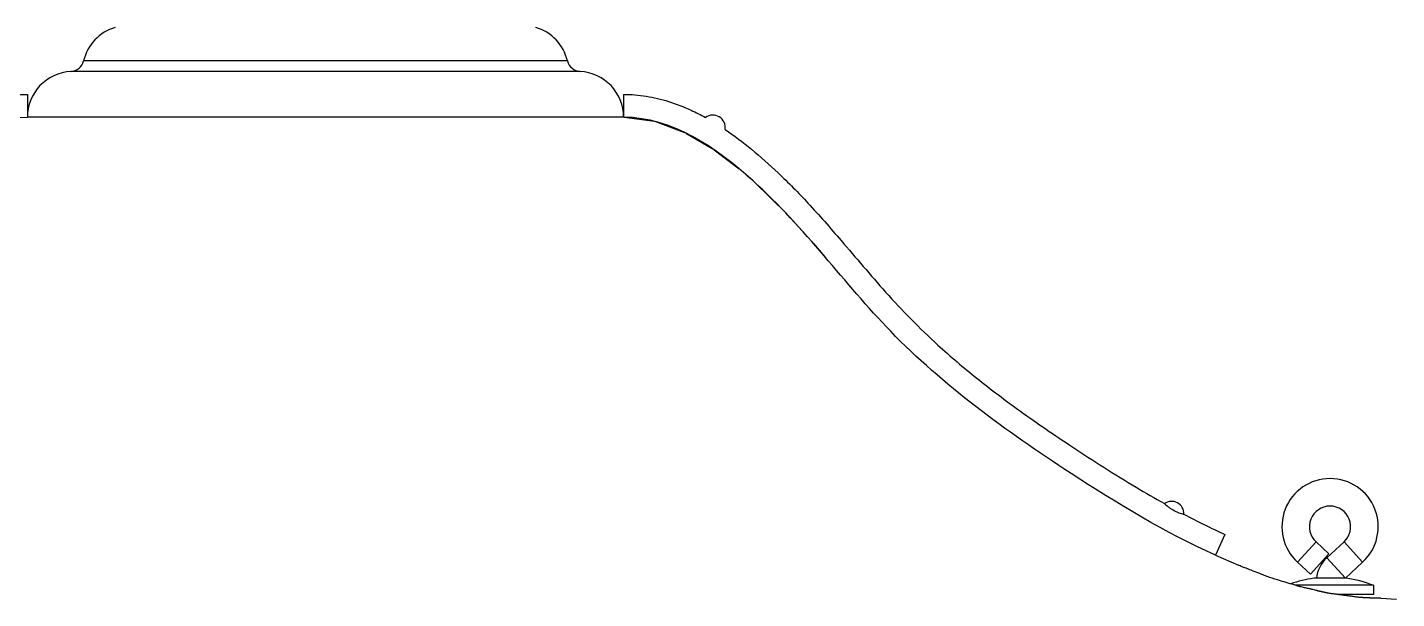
# Model space of a CAD drawing. Header units: millimetres. Extents: x 0 to 13338, y 0 to 11580.
# Drawn here: x 12715.1 to 13013.6, y 4816.2 to 4940.7 of the extents above; entities that cross this region are included whole.
import ezdxf

# ---------------------------------------------------------------- set-up
doc = ezdxf.new("R2010")
doc.units = ezdxf.units.MM
doc.layers.add('dwgmodels.com', color=250, linetype='Continuous')

# ---------------------------------------------------------------- blocks, each defined once
blk = doc.blocks.new('Public Light 11_side_dwgmodels.com')
at = {"color": 0}
for p, q in [((569.35, 4222.63), (463.88, 4222.63)), ((569.35, 4222.63), (463.88, 4222.63)), ((572.12, 4220.32), (461.11, 4220.32)), ((572.12, 4220.32), (461.11, 4220.32)), ((451.61, 4215.32), (451.61, 4210.32)), ((451.61, 4215.32), (451.61, 4210.32)), ((581.61, 4215.32), (581.61, 4210.32)), ((581.61, 4215.32), (581.61, 4210.32)), ((581.61, 4210.33), (451.61, 4210.33)), ((581.61, 4210.33), (451.61, 4210.33)), ((581.72, 4210.32), (588.34, 4209.45)), ((588.57, 4209.39), (594.86, 4207.03)), ((595.13, 4206.9), (601.03, 4203.45)), ((601.36, 4203.22), (606.82, 4199.07)), ((607.51, 4198.49), (609.29, 4196.94)), ((609.99, 4196.31), (617.22, 4189.18)), ((617.8, 4188.57), (621.68, 4184.29)), ((623, 4182.79), (625.49, 4179.91)), ((712.68, 4119.42), (710.61, 4114.86)), ((712.68, 4119.42), (710.61, 4114.86)), ((728.51, 4113.36), (732.57, 4117.78)), ((728.51, 4113.36), (732.57, 4117.78)), ((732.57, 4117.78), (735.37, 4115.2)), ((734.88, 4114.31), (738.66, 4117.78)), ((742.71, 4113.36), (738.66, 4117.78)), ((742.71, 4113.36), (738.66, 4117.78)), ((710.63, 4114.89), (715.62, 4112.74)), ((728.51, 4113.36), (731.31, 4110.78)), ((731.31, 4110.78), (735.37, 4115.2)), ((731.31, 4110.78), (735.37, 4115.2)), ((738.94, 4109.89), (734.88, 4114.31)), ((738.94, 4109.89), (734.88, 4114.31)), ((738.94, 4109.89), (742.71, 4113.36)), ((745.11, 4108.33), (728, 4108.33)), ((745.11, 4108.33), (728, 4108.33)), ((739.15, 4109.85), (732.08, 4109.85)), ((739.15, 4109.85), (732.08, 4109.85)), ((745.11, 4108.33), (745.11, 4106.33)), ((745.11, 4106.33), (737.15, 4106.33)), ((745.11, 4106.33), (737.15, 4106.33)), ((738.61, 4106.13), (738.61, 4106.33)), ((746.7, 4105.49), (745.7, 4105.49)), ((746.7, 4105.49), (745.7, 4105.49)), ((746.7, 4105.49), (750.11, 4105.33))]:
    blk.add_line(p, q, dxfattribs=at)
for centre, radius, start, end in [((473.61, 4220.33), 10, 106.4102, 166.732), ((559.61, 4220.33), 10, 13.268, 73.5898), ((460.96, 4223.31), 3, 272.8792, 346.732), ((572.27, 4223.31), 3, 193.268, 267.1208), ((461.61, 4210.33), 10, 92.8792, 180), ((571.61, 4210.33), 10, 0, 87.1208), ((601.05, 4208.11), 2.7, 350.6683, 126.338), ((735.61, 4121.09), 10.5, 312.5562, 227.4438), ((701.05, 4123.92), 2.7, 357.6609, 125.1915), ((735.61, 4121.09), 4.5, 312.5562, 227.4438), ((739.61, 4109.15), 7, 132.5562, 174.2945), ((735.61, 4084.49), 25.6, 97.9283, 109.5361), ((739.61, 4109.15), 1, 132.5562, 135.9007), ((735.62, 4084.49), 25.6, 68.6258, 82.0717)]:
    blk.add_arc(centre, radius, start, end, dxfattribs=at)
for points, knots in [([(433.77, 4210.28), (435.66, 4211.32), (437.61, 4212.25), (441.5, 4213.72), (443.45, 4214.3), (447.19, 4215.05), (448.99, 4215.26), (451.07, 4215.31), (451.34, 4215.32), (451.61, 4215.32)], [0, 0, 0, 0, 6.452684, 6.452684, 12.491013, 12.491013, 17.903674, 17.903674, 18.720094, 18.720094, 18.720094, 18.720094]), ([(581.61, 4215.32), (583.26, 4215.32), (584.9, 4215.18), (588.17, 4214.66), (589.8, 4214.27), (593.06, 4213.25), (594.71, 4212.61), (597.37, 4211.38), (598.42, 4210.85), (599.45, 4210.28)], [0, 0, 0, 0, 4.928653, 4.928653, 9.92441, 9.92441, 15.191387, 15.191387, 18.725076, 18.725076, 18.725076, 18.725076]), ([(322.61, 4114.86), (333.49, 4119.78), (358.95, 4135.16), (394.04, 4160.64), (417.9, 4194.57), (441.14, 4210.32), (451.61, 4210.32)], [40.934473, 40.934473, 40.934473, 40.934473, 76.060047, 126.130199, 170.575365, 201.993771, 201.993771, 201.993771, 201.993771]), ([(322.61, 4114.86), (333.49, 4119.78), (358.95, 4135.16), (394.04, 4160.64), (417.9, 4194.57), (441.14, 4210.32), (451.61, 4210.32)], [40.934473, 40.934473, 40.934473, 40.934473, 76.060047, 126.130199, 170.575365, 201.993771, 201.993771, 201.993771, 201.993771]), ([(710.61, 4114.86), (699.74, 4119.78), (674.28, 4135.16), (639.19, 4160.64), (615.32, 4194.57), (592.09, 4210.32), (581.61, 4210.32)], [40.934473, 40.934473, 40.934473, 40.934473, 76.060047, 126.130199, 170.575365, 201.993771, 201.993771, 201.993771, 201.993771]), ([(710.61, 4114.86), (699.74, 4119.78), (674.28, 4135.16), (639.19, 4160.64), (615.32, 4194.57), (592.09, 4210.32), (581.61, 4210.32)], [40.934473, 40.934473, 40.934473, 40.934473, 76.060047, 126.130199, 170.575365, 201.993771, 201.993771, 201.993771, 201.993771]), ([(603.72, 4207.67), (605.7, 4206.33), (607.62, 4204.89), (611.47, 4201.73), (613.4, 4200), (617.52, 4196.09), (619.69, 4193.88), (624.26, 4188.96), (626.65, 4186.23), (632.24, 4179.72), (635.42, 4175.92), (642.32, 4168.19), (646.12, 4164.31), (652.87, 4158.18), (655.7, 4155.78), (661.69, 4150.99), (664.87, 4148.6), (671.79, 4143.62), (675.55, 4141.06), (683.96, 4135.5), (688.62, 4132.52), (695.39, 4128.47), (697.43, 4127.28), (699.49, 4126.12)], [0, 0, 0, 0, 7.1791, 7.1791, 14.943238, 14.943238, 24.221892, 24.221892, 35.097076, 35.097076, 49.960776, 49.960776, 66.197159, 66.197159, 77.313836, 77.313836, 89.223115, 89.223115, 102.882669, 102.882669, 119.46344, 119.46344, 126.554834, 126.554834, 126.554834, 126.554834]), ([(699.49, 4126.12), (699.49, 4126.12), (699.54, 4126.08), (699.74, 4125.9), (699.88, 4125.78), (700.22, 4125.51), (700.4, 4125.37), (700.77, 4125.11), (700.94, 4125), (701.19, 4124.85), (701.25, 4124.81), (701.36, 4124.75), (701.4, 4124.73), (701.48, 4124.69), (701.52, 4124.66), (701.6, 4124.62), (701.65, 4124.59), (701.8, 4124.52), (701.9, 4124.47), (702.13, 4124.36), (702.26, 4124.31), (702.58, 4124.17), (702.77, 4124.1), (703.14, 4123.98), (703.31, 4123.93), (703.58, 4123.85), (703.68, 4123.82), (703.74, 4123.81), (703.75, 4123.81), (703.75, 4123.81)], [0, 0, 0, 0, 1.043919, 1.043919, 2.037559, 2.037559, 2.88652, 2.88652, 3.534866, 3.534866, 3.762599, 3.762599, 3.905112, 3.905112, 4.035408, 4.035408, 4.203066, 4.203066, 4.544558, 4.544558, 4.984876, 4.984876, 5.71431, 5.71431, 6.55983, 6.55983, 7.506807, 7.506807, 7.875677, 7.875677, 7.875677, 7.875677]), ([(699.49, 4126.12), (699.49, 4126.12), (699.54, 4126.08), (699.74, 4125.9), (699.88, 4125.78), (700.22, 4125.51), (700.4, 4125.37), (700.77, 4125.11), (700.94, 4125), (701.19, 4124.85), (701.25, 4124.81), (701.36, 4124.75), (701.4, 4124.73), (701.48, 4124.69), (701.52, 4124.66), (701.6, 4124.62), (701.65, 4124.59), (701.8, 4124.52), (701.9, 4124.47), (702.13, 4124.36), (702.26, 4124.31), (702.58, 4124.17), (702.77, 4124.1), (703.14, 4123.98), (703.31, 4123.93), (703.58, 4123.85), (703.68, 4123.82), (703.74, 4123.81), (703.75, 4123.81), (703.75, 4123.81)], [0, 0, 0, 0, 1.043919, 1.043919, 2.037559, 2.037559, 2.88652, 2.88652, 3.534866, 3.534866, 3.762599, 3.762599, 3.905112, 3.905112, 4.035408, 4.035408, 4.203066, 4.203066, 4.544558, 4.544558, 4.984876, 4.984876, 5.71431, 5.71431, 6.55983, 6.55983, 7.506807, 7.506807, 7.875677, 7.875677, 7.875677, 7.875677]), ([(716.26, 4112.44), (716.06, 4112.54), (715.9, 4112.61), (715.68, 4112.72), (715.62, 4112.74), (715.62, 4112.74)], [5.098721, 5.098721, 5.098721, 5.098721, 7.240686, 7.240686, 9.654249, 9.654249, 9.654249, 9.654249]), ([(716.26, 4112.44), (716.06, 4112.54), (715.9, 4112.61), (715.68, 4112.72), (715.62, 4112.74), (715.62, 4112.74)], [5.098721, 5.098721, 5.098721, 5.098721, 7.240686, 7.240686, 9.654249, 9.654249, 9.654249, 9.654249]), ([(721.25, 4110.49), (721.22, 4110.5), (721.18, 4110.52), (720.55, 4110.76), (719.98, 4110.98), (718.95, 4111.38), (718.49, 4111.56), (717.72, 4111.87), (717.36, 4112.01), (716.74, 4112.25), (716.48, 4112.36), (716.26, 4112.44)], [4.642591, 4.642591, 4.642591, 4.642591, 4.773897, 4.773897, 7.160845, 7.160845, 9.547794, 9.547794, 11.798145, 11.798145, 14.014906, 14.014906, 14.014906, 14.014906]), ([(721.25, 4110.49), (721.22, 4110.5), (721.18, 4110.52), (720.55, 4110.76), (719.98, 4110.98), (718.95, 4111.38), (718.49, 4111.56), (717.72, 4111.87), (717.36, 4112.01), (716.74, 4112.25), (716.48, 4112.36), (716.26, 4112.44)], [4.642591, 4.642591, 4.642591, 4.642591, 4.773897, 4.773897, 7.160845, 7.160845, 9.547794, 9.547794, 11.798145, 11.798145, 14.014906, 14.014906, 14.014906, 14.014906]), ([(728.91, 4108.06), (728.67, 4108.13), (728.43, 4108.2), (727.03, 4108.62), (725.88, 4108.97), (723.97, 4109.56), (723.18, 4109.8), (722.44, 4110.03)], [3.439863, 3.439863, 3.439863, 3.439863, 4.173443, 4.173443, 7.801603, 7.801603, 10.544533, 10.544533, 10.544533, 10.544533]), ([(728.91, 4108.06), (728.67, 4108.13), (728.43, 4108.2), (727.03, 4108.62), (725.88, 4108.97), (723.97, 4109.56), (723.18, 4109.8), (722.44, 4110.03)], [3.439863, 3.439863, 3.439863, 3.439863, 4.173443, 4.173443, 7.801603, 7.801603, 10.544533, 10.544533, 10.544533, 10.544533]), ([(732.95, 4107.09), (732.92, 4107.1), (732.86, 4107.13), (732.66, 4107.18), (732.53, 4107.22), (732.21, 4107.3), (732.03, 4107.34), (731.62, 4107.44), (731.38, 4107.5), (730.86, 4107.62), (730.58, 4107.68), (729.98, 4107.82), (729.66, 4107.89), (729.27, 4107.98), (729.2, 4107.99), (729.12, 4108.01)], [13.40937, 13.40937, 13.40937, 13.40937, 14.32586, 14.32586, 15.287058, 15.287058, 16.248257, 16.248257, 17.222571, 17.222571, 18.196885, 18.196885, 19.171199, 19.171199, 19.391347, 19.391347, 19.391347, 19.391347]), ([(732.95, 4107.09), (732.92, 4107.1), (732.86, 4107.13), (732.66, 4107.18), (732.53, 4107.22), (732.21, 4107.3), (732.03, 4107.34), (731.62, 4107.44), (731.38, 4107.5), (730.86, 4107.62), (730.58, 4107.68), (729.98, 4107.82), (729.66, 4107.89), (729.27, 4107.98), (729.2, 4107.99), (729.12, 4108.01)], [13.40937, 13.40937, 13.40937, 13.40937, 14.32586, 14.32586, 15.287058, 15.287058, 16.248257, 16.248257, 17.222571, 17.222571, 18.196885, 18.196885, 19.171199, 19.171199, 19.391347, 19.391347, 19.391347, 19.391347])]:
    blk.add_open_spline(points, degree=3, knots=knots, dxfattribs=at)
for points in [[(603.72, 4207.67), (603.72, 4207.67), (603.72, 4207.67), (603.72, 4207.67)], [(603.72, 4207.67), (603.72, 4207.67), (603.72, 4207.67), (603.72, 4207.67)], [(703.75, 4123.81), (706.68, 4122.26), (709.65, 4120.78), (712.68, 4119.42)], [(722.44, 4110.03), (722.03, 4110.19), (721.63, 4110.34), (721.25, 4110.49)], [(722.44, 4110.03), (722.03, 4110.19), (721.63, 4110.34), (721.25, 4110.49)], [(729.12, 4108.01), (729.05, 4108.03), (728.98, 4108.04), (728.91, 4108.06)], [(729.12, 4108.01), (729.05, 4108.03), (728.98, 4108.04), (728.91, 4108.06)]]:
    blk.add_open_spline(points, degree=3, dxfattribs=at)
for points, weights in [([(735.3, 4106.58), (734.12, 4106.84), (732.95, 4107.09)], [1.00000003181, 1.00004220092, 1.00005552282]), ([(735.3, 4106.58), (734.12, 4106.84), (732.95, 4107.09)], [1.00000003181, 1.00004220092, 1.00005552282]), ([(742.18, 4105.65), (738.69, 4106.12), (735.3, 4106.58)], [1, 1.00011870683, 1.00000005149]), ([(742.18, 4105.65), (738.69, 4106.12), (735.3, 4106.58)], [1, 1.00011870683, 1.00000005149]), ([(745.7, 4105.49), (743.93, 4105.57), (742.18, 4105.65)], [1.01747607303, 1.02467852515, 1.03187052496]), ([(745.7, 4105.49), (743.93, 4105.57), (742.18, 4105.65)], [1.01747607303, 1.02467852515, 1.03187052496])]:
    blk.add_rational_spline(points, weights, degree=2, dxfattribs=at)

msp = doc.modelspace()

# ---------------------------------------------------------------- block references
at = {"layer": 'dwgmodels.com'}
msp.add_blockref('Public Light 11_side_dwgmodels.com', (12263.53, 710.8), dxfattribs=at)

doc.saveas('drawing.dxf')
